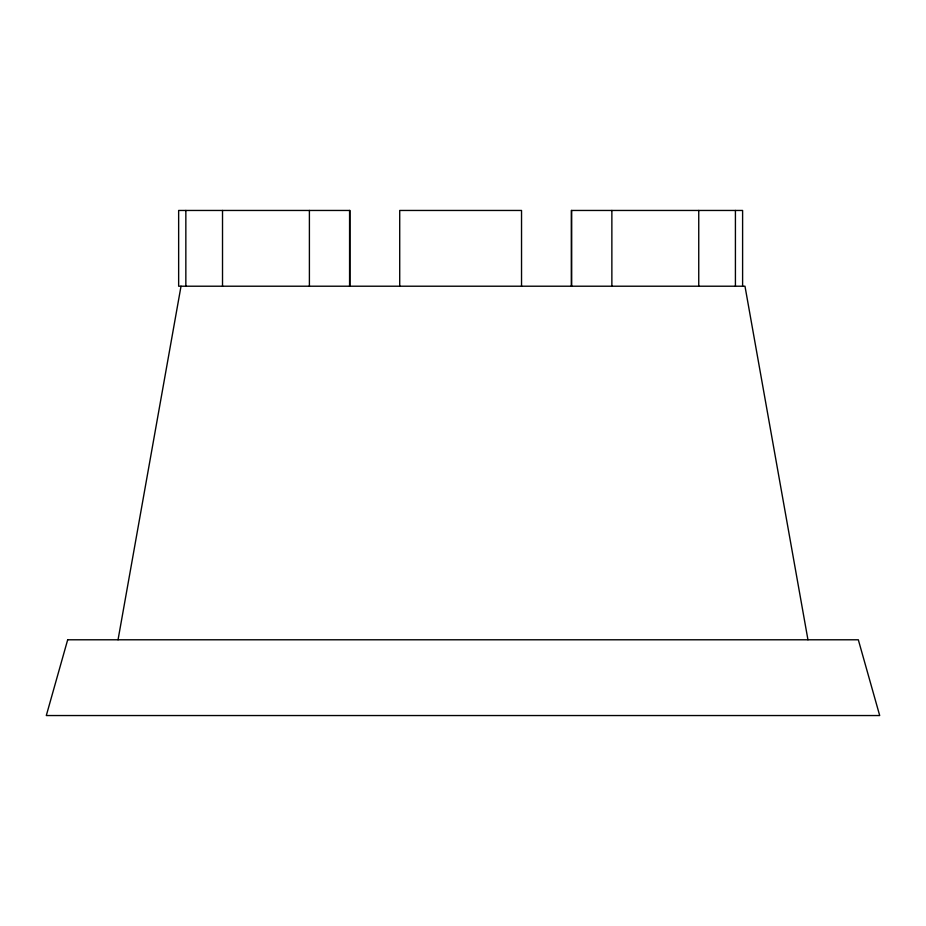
<?xml version="1.0" encoding="UTF-8"?>
<svg xmlns="http://www.w3.org/2000/svg" width="926" height="926" viewBox="0 0 926 926"><rect width="100%" height="100%" fill="white"/><g stroke="black" fill="none" stroke-linecap="round" stroke-linejoin="round"><path stroke-width="1.39" d="M742.606 286.215L742.606 210.457L571.319 210.457L571.319 286.215M118.042 639.785L181.021 286.215M807.958 639.785L744.979 286.215L178.649 286.215L178.649 210.457L349.935 210.457L349.935 286.215M735.418 210.457L735.418 286.215M698.748 210.457L698.748 286.215M611.866 210.457L611.866 286.215M571.678 210.457L571.678 286.215M521.535 286.215L521.535 210.457L399.719 210.457L399.719 286.215M349.577 210.457L349.577 286.215M309.4 210.457L309.4 286.215M222.518 210.457L222.518 286.215M185.848 210.457L185.848 286.215M67.679 639.785L46.3 715.543L879.7 715.543L858.321 639.785L67.679 639.785"/></g></svg>
